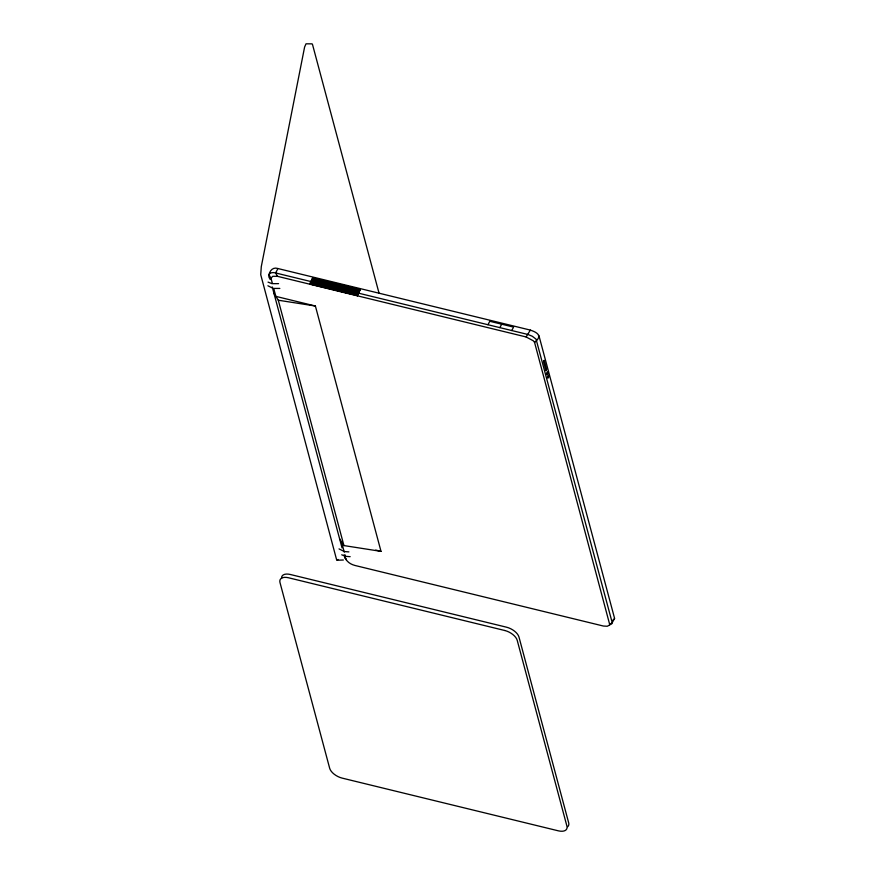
<?xml version="1.0" encoding="UTF-8"?>
<svg xmlns="http://www.w3.org/2000/svg" width="875" height="875" viewBox="0 0 875 875"><rect width="100%" height="100%" fill="white"/><g stroke="black" fill="none" stroke-linecap="round" stroke-linejoin="round"><path stroke-width="1.31" d="M312.189 281.87L311.139 284.539L314.147 278.206L312.189 281.87L275.614 272.956C270.966 271.589 266.197 273.995 270.266 279.552M313.502 282.188L312.463 284.856L315.459 278.534L313.502 282.188L314.825 282.516L316.783 278.852L313.775 285.173L314.825 282.516M316.138 282.833L315.098 285.502L318.095 279.169L316.138 282.833L317.461 283.15L319.419 279.497L316.411 285.819L317.461 283.15M318.784 283.478L317.734 286.147L320.731 279.814L318.784 283.478L320.097 283.795L322.055 280.131L319.047 286.464L320.097 283.795M321.42 284.123L320.37 286.781L323.367 280.459L321.42 284.123L322.733 284.441L324.691 280.777L321.683 287.109L322.733 284.441M324.056 284.758L323.006 287.427L326.003 281.105L324.056 284.758L325.369 285.086L327.327 281.422L324.319 287.755L325.369 285.086M326.692 285.403L325.642 288.072L328.639 281.739L326.692 285.403L328.005 285.731L329.963 282.067L326.955 288.389L328.005 285.731M329.328 286.048L328.278 288.717L331.275 282.384L329.328 286.048L330.641 286.366L332.598 282.713L329.591 289.034L330.641 286.366M331.964 286.694L330.914 289.352L333.911 283.03L331.964 286.694L333.277 287.011L335.234 283.347L332.227 289.68L333.277 287.011M334.6 287.328L333.55 289.997L336.547 283.675L334.6 287.328L335.913 287.656L337.87 283.992L334.863 290.325L335.913 287.656M337.236 287.973L336.186 290.642L339.183 284.309L337.236 287.973L338.548 288.302L340.506 284.637L337.498 290.959L338.548 288.302M339.872 288.619L338.822 291.287L341.819 284.955L339.872 288.619L341.184 288.936L343.142 285.283L340.134 291.605L341.184 288.936M342.508 289.264L341.458 291.933L344.455 285.6L342.508 289.264L343.82 289.581L345.778 285.917L342.77 292.25L343.82 289.581M345.144 289.909L344.094 292.567L347.091 286.245L345.144 289.909L346.456 290.227L348.414 286.562L345.406 292.895L346.456 290.227M347.78 290.544L346.73 293.212L349.727 286.88L347.78 290.544L349.092 290.872L351.05 287.208L348.042 293.53L349.092 290.872M350.416 291.189L349.366 293.858L352.363 287.525L350.416 291.189L351.728 291.506L353.686 287.853L350.678 294.175L351.728 291.506M353.052 291.834L352.002 294.503L354.998 288.17L353.052 291.834L354.364 292.152L356.322 288.488L353.314 294.82L354.364 292.152M355.688 292.48L354.637 295.137L357.634 288.816L355.688 292.48L357 292.797L358.958 289.133L355.95 295.466L357 292.797M360.27 289.461L357.273 295.783L360.27 289.461L312.736 277.867L309.728 284.189L312.736 277.867M534.581 342.442C543.058 335.606 537.031 332.391 530.37 330.105L277.966 268.548L275.614 272.956L277.506 276.336L526.094 336.952L533.323 340.812L534.581 342.442L609.809 624.936L607.25 626.248L603.411 626.041L354.823 565.425C349.836 564.069 344.717 560.645 344.947 554.728M487.955 324.723L489.792 321.289L513.581 327.097L511.755 330.531M499.855 327.633L501.692 324.198M530.37 330.105L526.094 336.952M538.88 335.431L614.567 618.308L612.227 622.705L609.941 624.203M337.947 559.442L337.105 560.241L336.569 559.595L260.739 274.717L261.286 266.634L304.609 47.02L306.031 43.816L312.003 43.848M614.064 619.511L614.567 618.308M343.361 560.011L337.105 560.241M612.752 620.178L613.495 619.894M609.481 624.75L611.712 623.908L612.227 622.705L536.036 339.117L532.328 336.273L528.03 334.502L358.323 293.114M278.567 283.642L271.983 283.653L268.045 282.111M279.847 288.422L273.262 288.433L267.903 285.775M348.884 551.895L344.389 551.567L339.03 548.909M350.164 556.675L345.669 556.347L341.72 554.805M273.984 293.431L278.294 300.223L315.394 306.02L381.008 551.359L343.919 545.573L339.598 538.781M277.966 268.548C273.241 266.82 269.905 270.32 268.986 274.772L270.977 278.162L272.366 283.369M277.506 276.336L272.77 276.292L270.977 278.162M315.394 306.02L275.844 296.373L273.755 288.575M375.736 550.08L381.008 551.359M345.866 559.081L343.952 555.056M344.597 557.452L346.336 559.934M312.473 44.352L378.984 292.983M278.294 300.223L343.919 545.573M341.469 541.723L344.258 552.125M272.245 286.934L342.038 547.892M567.678 826.711A11.703 6.136 28.1 0 0 568.673 822.806L518.984 637.055A11.703 6.136 28.1 0 0 506.494 627.189L290.336 574.492A11.703 6.136 28.1 0 0 281.575 578.277M544.13 360.434L543.539 361.539L545.978 370.639L546.569 369.545L544.13 360.434M504.733 630.492L288.575 577.784A11.703 6.136 28.1 0 0 279.978 582.498L329.667 768.261A11.703 6.136 28.1 0 0 342.158 778.116L558.316 830.823A11.703 6.136 28.1 0 0 566.913 826.109L517.223 640.347A11.703 6.136 28.1 0 0 504.733 630.492M548.45 377.508A1.466 0.547 -76.3 0 0 548.592 375.2A1.466 0.547 -76.3 0 0 547.575 377.103A1.466 0.547 -76.3 0 0 548.45 377.508M547.498 374.106A1.466 0.547 -76.3 0 0 547.641 371.798A1.466 0.547 -76.3 0 0 546.623 373.702A1.466 0.547 -76.3 0 0 547.498 374.106"/></g></svg>
